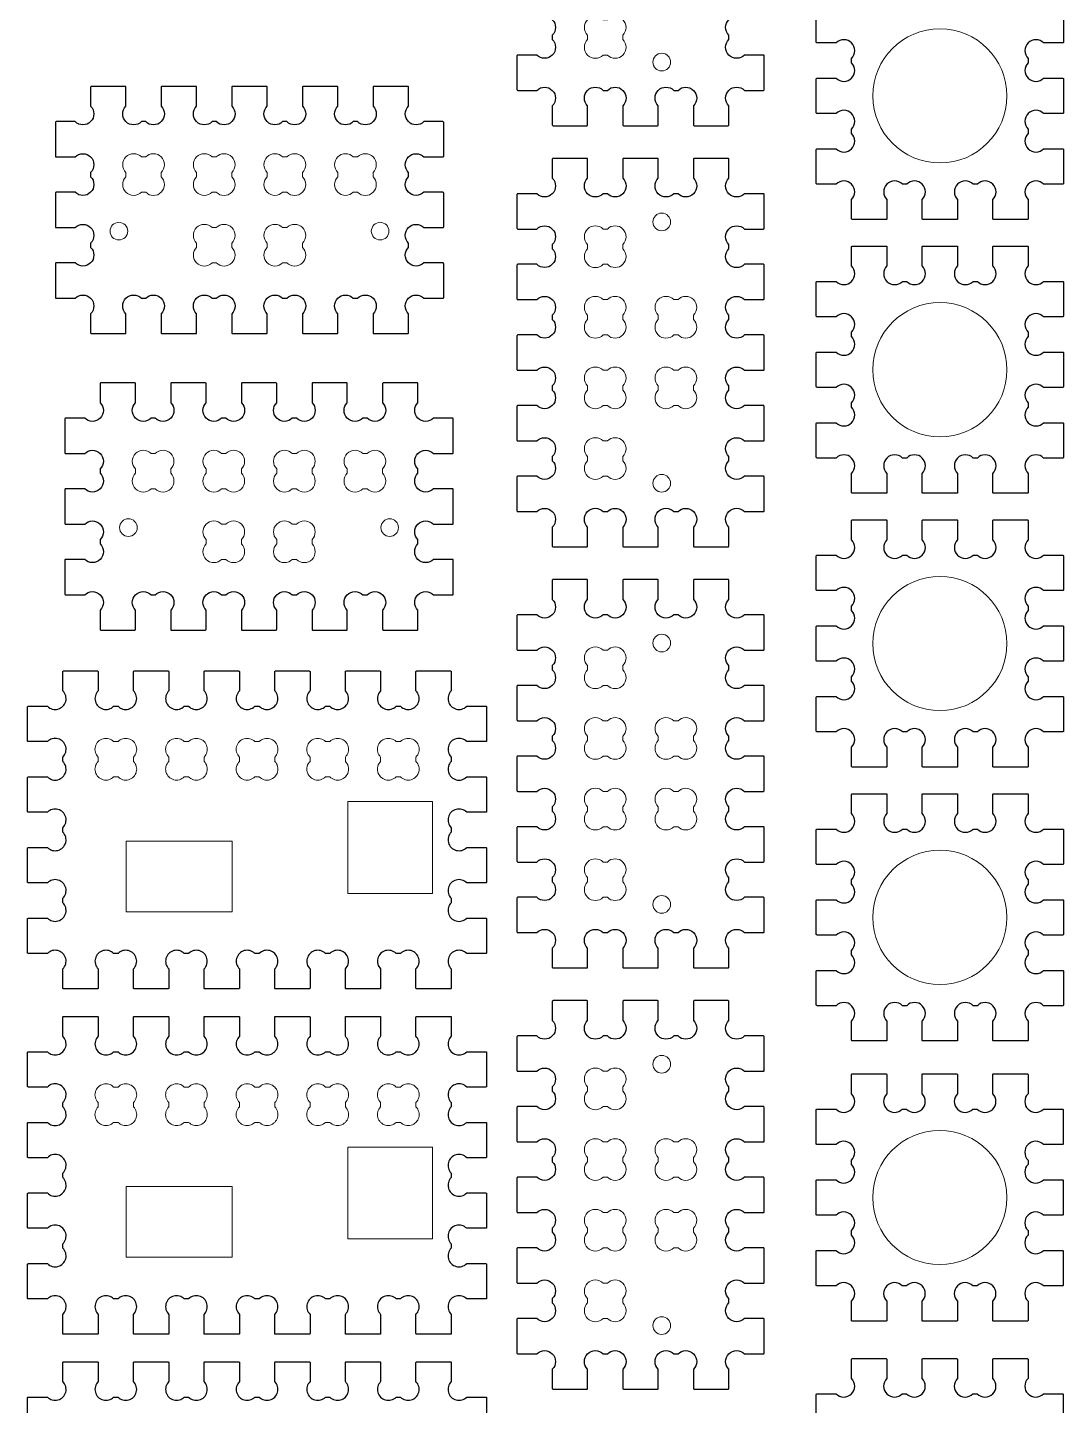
# Model space of a CAD drawing. Header units: millimetres. Extents: x -127 to 554, y -606 to 1045.
# Drawn here: x 404 to 550.7, y 726.5 to 921.5 of the extents above; entities that cross this region are included whole.
import ezdxf

# ---------------------------------------------------------------- set-up
doc = ezdxf.new("R2010")
doc.units = ezdxf.units.MM
doc.layers.get('0').update_dxf_attribs({"lineweight": 25})
doc.layers.add('holes', color=1, linetype='Continuous', lineweight=0)

# ---------------------------------------------------------------- blocks, each defined once
blk = doc.blocks.new('*U54')
blk.add_lwpolyline([(14.69, -2.5, 0.414214), (12.5, -2.5, 0.414214), (12.5, -4.69), (12.5, -5.31, 0.414214), (12.5, -7.5, 0.414214), (14.69, -7.5), (17.4, -7.5, -0.414214), (17.5, -7.6), (17.5, -12.4, -0.414214), (17.4, -12.5), (14.69, -12.5, 0.414214), (12.5, -12.5, 0.414214), (12.5, -14.69), (12.5, -17.4, -0.414214), (12.4, -17.5), (7.6, -17.5, -0.414214), (7.5, -17.4), (7.5, -14.69, 0.414214), (7.5, -12.5, 0.414214), (5.31, -12.5), (4.69, -12.5, 0.414214), (2.5, -12.5, 0.414214), (2.5, -14.69), (2.5, -17.4, -0.414214), (2.4, -17.5), (-2.4, -17.5, -0.414214), (-2.5, -17.4), (-2.5, -14.69, 0.414214), (-2.5, -12.5, 0.414214), (-4.69, -12.5), (-5.31, -12.5, 0.414214), (-7.5, -12.5, 0.414214), (-7.5, -14.69), (-7.5, -17.4, -0.414214), (-7.6, -17.5), (-12.4, -17.5, -0.414214), (-12.5, -17.4), (-12.5, -14.69, 0.414214), (-12.5, -12.5, 0.414214), (-14.69, -12.5), (-17.4, -12.5, -0.414214), (-17.5, -12.4), (-17.5, -7.6, -0.414214), (-17.4, -7.5), (-14.69, -7.5, 0.414214), (-12.5, -7.5, 0.414214), (-12.5, -5.31), (-12.5, -4.69, 0.414214), (-12.5, -2.5, 0.414214), (-14.69, -2.5), (-17.4, -2.5, -0.414214), (-17.5, -2.4), (-17.5, 2.4, -0.414214), (-17.4, 2.5), (-14.69, 2.5, 0.414214), (-12.5, 2.5, 0.414214), (-12.5, 4.69), (-12.5, 5.31, 0.414214), (-12.5, 7.5, 0.414214), (-14.69, 7.5), (-17.4, 7.5, -0.414214), (-17.5, 7.6), (-17.5, 12.4, -0.414214), (-17.4, 12.5), (-14.69, 12.5, 0.414214), (-12.5, 12.5, 0.414214), (-12.5, 14.69), (-12.5, 17.4, -0.414214), (-12.4, 17.5), (-7.6, 17.5, -0.414214), (-7.5, 17.4), (-7.5, 14.69, 0.414214), (-7.5, 12.5, 0.414214), (-5.31, 12.5), (-4.69, 12.5, 0.414214), (-2.5, 12.5, 0.414214), (-2.5, 14.69), (-2.5, 17.4, -0.414214), (-2.4, 17.5), (2.4, 17.5, -0.414214), (2.5, 17.4), (2.5, 14.69, 0.414214), (2.5, 12.5, 0.414214), (4.69, 12.5), (5.31, 12.5, 0.414214), (7.5, 12.5, 0.414214), (7.5, 14.69), (7.5, 17.4, -0.414214), (7.6, 17.5), (12.4, 17.5, -0.414214), (12.5, 17.4), (12.5, 14.69, 0.414214), (12.5, 12.5, 0.414214), (14.69, 12.5), (17.4, 12.5, -0.414214), (17.5, 12.4), (17.5, 7.6, -0.414214), (17.4, 7.5), (14.69, 7.5, 0.414214), (12.5, 7.5, 0.414214), (12.5, 5.31), (12.5, 4.69, 0.414214), (12.5, 2.5, 0.414214), (14.69, 2.5), (17.4, 2.5, -0.414214), (17.5, 2.4), (17.5, -2.4, -0.414214), (17.4, -2.5), (14.69, -2.5)], format="xyb", close=True)
at = {"layer": 'holes'}
blk.add_circle((0, 0), 9.5, dxfattribs=at)
blk = doc.blocks.new('*U55')
at = {"color": 0, "linetype": 'ByBlock', "lineweight": -2, "transparency": 16777216}
for p in [(0, 443.37), (0, 403.06)]:
    blk.add_blockref('*U54', p, dxfattribs=at)
blk = doc.blocks.new('*U59')
at = {"flags": 128}
blk.add_lwpolyline([(27.5, -19.69), (27.5, -22.4, -0.414214), (27.4, -22.5), (22.6, -22.5, -0.414214), (22.5, -22.4), (22.5, -19.69, 1), (20.31, -17.5), (19.69, -17.5, 1), (17.5, -19.69), (17.5, -22.4, -0.414214), (17.4, -22.5), (12.6, -22.5, -0.414214), (12.5, -22.4), (12.5, -19.69, 1), (10.31, -17.5), (9.69, -17.5, 1), (7.5, -19.69), (7.5, -22.4, -0.414214), (7.4, -22.5), (2.6, -22.5, -0.414214), (2.5, -22.4), (2.5, -19.69, 1), (0.31, -17.5), (-0.31, -17.5, 1), (-2.5, -19.69), (-2.5, -22.4, -0.414214), (-2.6, -22.5), (-7.4, -22.5, -0.414214), (-7.5, -22.4), (-7.5, -19.69, 1), (-9.69, -17.5), (-10.31, -17.5, 1), (-12.5, -19.69), (-12.5, -22.4, -0.414214), (-12.6, -22.5), (-17.4, -22.5, -0.414214), (-17.5, -22.4), (-17.5, -19.69, 1), (-19.69, -17.5), (-20.31, -17.5, 1), (-22.5, -19.69), (-22.5, -22.4, -0.414214), (-22.6, -22.5), (-27.4, -22.5, -0.414214), (-27.5, -22.4), (-27.5, -19.69, 1), (-29.69, -17.5), (-32.4, -17.5, -0.414214), (-32.5, -17.4), (-32.5, -12.6, -0.414214), (-32.4, -12.5), (-29.69, -12.5, 1), (-27.5, -10.31), (-27.5, -9.69, 1), (-29.69, -7.5), (-32.4, -7.5, -0.414214), (-32.5, -7.4), (-32.5, -2.6, -0.414214), (-32.4, -2.5), (-29.69, -2.5, 1), (-27.5, -0.31), (-27.5, 0.31, 1), (-29.69, 2.5), (-32.4, 2.5, -0.414214), (-32.5, 2.6), (-32.5, 7.4, -0.414214), (-32.4, 7.5), (-29.69, 7.5, 1), (-27.5, 9.69), (-27.5, 10.31, 1), (-29.69, 12.5), (-32.4, 12.5, -0.414214), (-32.5, 12.6), (-32.5, 17.4, -0.414214), (-32.4, 17.5), (-29.69, 17.5, 1), (-27.5, 19.69), (-27.5, 22.4, -0.414214), (-27.4, 22.5), (-22.6, 22.5, -0.414214), (-22.5, 22.4), (-22.5, 19.69, 1), (-20.31, 17.5), (-19.69, 17.5, 1), (-17.5, 19.69), (-17.5, 22.4, -0.414214), (-17.4, 22.5), (-12.6, 22.5, -0.414214), (-12.5, 22.4), (-12.5, 19.69, 1), (-10.31, 17.5), (-9.69, 17.5, 1), (-7.5, 19.69), (-7.5, 22.4, -0.414214), (-7.4, 22.5), (-2.6, 22.5, -0.414214), (-2.5, 22.4), (-2.5, 19.69, 1), (-0.31, 17.5), (0.31, 17.5, 1), (2.5, 19.69), (2.5, 22.4, -0.414214), (2.6, 22.5), (7.4, 22.5, -0.414214), (7.5, 22.4), (7.5, 19.69, 1), (9.69, 17.5), (10.31, 17.5, 1), (12.5, 19.69), (12.5, 22.4, -0.414214), (12.6, 22.5), (17.4, 22.5, -0.414214), (17.5, 22.4), (17.5, 19.69, 1), (19.69, 17.5), (20.31, 17.5, 1), (22.5, 19.69), (22.5, 22.4, -0.414214), (22.6, 22.5), (27.4, 22.5, -0.414214), (27.5, 22.4), (27.5, 19.69, 1), (29.69, 17.5), (32.4, 17.5, -0.414214), (32.5, 17.4), (32.5, 12.6, -0.414214), (32.4, 12.5), (29.69, 12.5, 1), (27.5, 10.31), (27.5, 9.69, 1), (29.69, 7.5), (32.4, 7.5, -0.414214), (32.5, 7.4), (32.5, 2.6, -0.414214), (32.4, 2.5), (29.69, 2.5, 1), (27.5, 0.31), (27.5, -0.31, 1), (29.69, -2.5), (32.4, -2.5, -0.414214), (32.5, -2.6), (32.5, -7.4, -0.414214), (32.4, -7.5), (29.69, -7.5, 1), (27.5, -9.69), (27.5, -10.31, 1), (29.69, -12.5), (32.4, -12.5, -0.414214), (32.5, -12.6), (32.5, -17.4, -0.414214), (32.4, -17.5), (29.69, -17.5, 1), (27.5, -19.69)], format="xyb", dxfattribs=at)
at = {"layer": 'holes'}
for p, q in [((24.86, 4), (12.86, 4)), ((12.86, 4), (12.86, -9)), ((24.86, -9), (24.86, 4)), ((12.86, -9), (24.86, -9))]:
    blk.add_line(p, q, dxfattribs=at)
at = {"layer": 'holes', "flags": 128}
for points in [[(-22.5, 9.69, 1), (-20.31, 7.5), (-19.69, 7.5, 1), (-17.5, 9.69), (-17.5, 10.31, 1), (-19.69, 12.5), (-20.31, 12.5, 1), (-22.5, 10.31), (-22.5, 9.69)], [(-12.5, 9.69, 1), (-10.31, 7.5), (-9.69, 7.5, 1), (-7.5, 9.69), (-7.5, 10.31, 1), (-9.69, 12.5), (-10.31, 12.5, 1), (-12.5, 10.31), (-12.5, 9.69)], [(-2.5, 9.69, 1), (-0.31, 7.5), (0.31, 7.5, 1), (2.5, 9.69), (2.5, 10.31, 1), (0.31, 12.5), (-0.31, 12.5, 1), (-2.5, 10.31), (-2.5, 9.69)], [(7.5, 9.69, 1), (9.69, 7.5), (10.31, 7.5, 1), (12.5, 9.69), (12.5, 10.31, 1), (10.31, 12.5), (9.69, 12.5, 1), (7.5, 10.31), (7.5, 9.69)], [(17.5, 9.69, 1), (19.69, 7.5), (20.31, 7.5, 1), (22.5, 9.69), (22.5, 10.31, 1), (20.31, 12.5), (19.69, 12.5, 1), (17.5, 10.31), (17.5, 9.69)]]:
    blk.add_lwpolyline(points, format="xyb", dxfattribs=at)
blk.add_lwpolyline([(-3.54, -1.6), (-18.54, -1.6), (-18.54, -11.6), (-3.54, -11.6), (-3.54, -1.6)], dxfattribs=at)
blk = doc.blocks.new('*U60')
at = {"color": 0, "linetype": 'ByBlock', "lineweight": -2, "transparency": 16777216}
for p in [(0, 97.81), (0, 48.9), (0, 0)]:
    blk.add_blockref('*U59', p, dxfattribs=at)

msp = doc.modelspace()

# ---------------------------------------------------------------- linework, layer by layer
for points in [[(550.74, 924.27), (550.74, 919.47, -0.414214), (550.64, 919.37), (547.93, 919.37, 0.414214), (545.74, 919.37, 0.414214), (545.74, 917.18), (545.74, 916.56, 0.414214), (545.74, 914.37, 0.414214), (547.93, 914.37), (550.64, 914.37, -0.414214), (550.74, 914.27), (550.74, 909.47, -0.414214), (550.64, 909.37), (547.93, 909.37), (547.93, 909.37, 0.414214), (545.74, 909.37, 0.414214), (545.74, 907.18), (545.74, 906.56, 0.414214), (545.74, 904.37, 0.414214), (547.93, 904.37), (550.64, 904.37, -0.414214), (550.74, 904.27), (550.74, 899.47, -0.414214), (550.64, 899.37), (547.93, 899.37, 0.414214), (545.74, 899.37, 0.414214), (545.74, 897.18), (545.74, 894.47, -0.414214), (545.64, 894.37), (540.84, 894.37, -0.414214), (540.74, 894.47), (540.74, 897.18, 0.414214), (540.74, 899.37, 0.414214), (538.55, 899.37), (537.93, 899.37, 0.414214), (535.74, 899.37, 0.414214), (535.74, 897.18), (535.74, 894.47, -0.414214), (535.64, 894.37), (530.84, 894.37, -0.414214), (530.74, 894.47), (530.74, 897.18, 0.414214), (530.74, 899.37, 0.414214), (528.55, 899.37), (527.93, 899.37, 0.414214), (525.74, 899.37, 0.414214), (525.74, 897.18), (525.74, 894.47, -0.414214), (525.64, 894.37), (520.84, 894.37, -0.414214), (520.74, 894.47), (520.74, 897.18, 0.414214), (520.74, 899.37, 0.414214), (518.55, 899.37), (515.84, 899.37, -0.414214), (515.74, 899.47), (515.74, 904.27, -0.414214), (515.84, 904.37), (518.55, 904.37, 0.414214), (520.74, 904.37, 0.414214), (520.74, 906.56), (520.74, 907.18, 0.414214), (520.74, 909.37, 0.414214), (518.55, 909.37), (515.84, 909.37, -0.414214), (515.74, 909.47), (515.74, 914.27, -0.414214), (515.84, 914.37), (518.55, 914.37, 0.414214), (520.74, 914.37, 0.414214), (520.74, 916.56), (520.74, 917.18, 0.414214), (520.74, 919.37, 0.414214), (518.55, 919.37), (515.84, 919.37, -0.414214), (515.74, 919.47), (515.74, 924.27, -0.414214)], [(478.35, 922.65, -0.414214), (478.35, 920.46), (478.35, 919.84, -0.414214), (478.35, 917.65, -0.414214), (476.16, 917.65), (473.45, 917.65, 0.414214), (473.35, 917.55), (473.35, 912.75, 0.414214), (473.45, 912.65), (476.16, 912.65, -0.414214), (478.35, 912.65, -0.414214), (478.35, 910.46), (478.35, 907.75, 0.414214), (478.45, 907.65), (483.25, 907.65, 0.414214), (483.35, 907.75), (483.35, 910.46, -0.414214), (483.35, 912.65, -0.414214), (485.55, 912.65), (486.16, 912.65, -0.414214), (488.35, 912.65, -0.414214), (488.35, 910.46), (488.35, 907.75, 0.414214), (488.45, 907.65), (493.25, 907.65, 0.414214), (493.35, 907.75), (493.35, 910.46, -0.414214), (493.35, 912.65, -0.414214), (495.55, 912.65), (496.16, 912.65, -0.414214), (498.35, 912.65, -0.414214), (498.35, 910.46), (498.35, 907.75, 0.414214), (498.45, 907.65), (503.25, 907.65, 0.414214), (503.35, 907.75), (503.35, 910.46, -0.414214), (503.35, 912.65, -0.414214), (505.55, 912.65), (508.25, 912.65, 0.414214), (508.35, 912.75), (508.35, 917.55, 0.414214), (508.25, 917.65), (505.55, 917.65, -0.414214), (503.35, 917.65, -0.414214), (503.35, 919.84), (503.35, 920.46, -0.414214), (503.35, 922.65, -0.414214)]]:
    msp.add_lwpolyline(points, format="xyb")
for points in [[(432.97, 910.42, -0.414214), (432.97, 908.22, -0.414214), (430.77, 908.22), (430.16, 908.22, -0.414214), (427.97, 908.22, -0.414214), (427.97, 910.42), (427.97, 913.12, 0.414214), (427.87, 913.22), (423.07, 913.22, 0.414214), (422.97, 913.12), (422.97, 910.42, -0.414214), (422.97, 908.22, -0.414214), (420.77, 908.22), (420.16, 908.22, -0.414214), (417.97, 908.22, -0.414214), (417.97, 910.42), (417.97, 913.12, 0.414214), (417.87, 913.22), (413.07, 913.22, 0.414214), (412.97, 913.12), (412.97, 910.42, -0.414214), (412.97, 908.22, -0.414214), (410.77, 908.22), (408.07, 908.22, 0.414214), (407.97, 908.12), (407.97, 903.32, 0.414214), (408.07, 903.22), (410.77, 903.22, -0.414214), (412.97, 903.22, -0.414214), (412.97, 901.03), (412.97, 900.42, -0.414214), (412.97, 898.22, -0.414214), (410.77, 898.22), (408.07, 898.22, 0.414214), (407.97, 898.12), (407.97, 893.32, 0.414214), (408.07, 893.22), (410.77, 893.22, -0.414214), (412.97, 893.22, -0.414214), (412.97, 891.03), (412.97, 890.42, -0.414214), (412.97, 888.22, -0.414214), (410.77, 888.22), (408.07, 888.22, 0.414214), (407.97, 888.12), (407.97, 883.32, 0.414214), (408.07, 883.22), (410.77, 883.22, -0.414214), (412.97, 883.22, -0.414214), (412.97, 881.03), (412.97, 878.32, 0.414214), (413.07, 878.22), (417.87, 878.22, 0.414214), (417.97, 878.32), (417.97, 881.03, -0.414214), (417.97, 883.22, -0.414214), (420.16, 883.22), (420.77, 883.22, -0.414214), (422.97, 883.22, -0.414214), (422.97, 881.03), (422.97, 878.32, 0.414214), (423.07, 878.22), (427.87, 878.22, 0.414214), (427.97, 878.32), (427.97, 881.03, -0.414214), (427.97, 883.22, -0.414214), (430.16, 883.22), (430.77, 883.22, -0.414214), (432.97, 883.22, -0.414214), (432.97, 881.03), (432.97, 878.32, 0.414214), (433.07, 878.22), (437.87, 878.22, 0.414214), (437.97, 878.32), (437.97, 881.03, -0.414214), (437.97, 883.22, -0.414214), (440.16, 883.22), (440.77, 883.22, -0.414214), (442.97, 883.22, -0.414214), (442.97, 881.03), (442.97, 878.32, 0.414214), (443.07, 878.22), (447.87, 878.22, 0.414214), (447.97, 878.32), (447.97, 881.03, -0.414214), (447.97, 883.22, -0.414214), (450.16, 883.22), (450.77, 883.22, -0.414214), (452.97, 883.22, -0.414214), (452.97, 881.03), (452.97, 878.32, 0.414214), (453.07, 878.22), (457.87, 878.22, 0.414214), (457.97, 878.32), (457.97, 881.03, -0.414214), (457.97, 883.22, -0.414214), (460.16, 883.22), (462.87, 883.22, 0.414214), (462.97, 883.32), (462.97, 888.12, 0.414214), (462.87, 888.22), (460.16, 888.22, -0.414214), (457.97, 888.22, -0.414214), (457.97, 890.42), (457.97, 891.03, -0.414214), (457.97, 893.22, -0.414214), (460.16, 893.22), (462.87, 893.22, 0.414214), (462.97, 893.32), (462.97, 898.12, 0.414214), (462.87, 898.22), (460.16, 898.22, -0.414214), (457.97, 898.22, -0.414214), (457.97, 900.42), (457.97, 901.03, -0.414214), (457.97, 903.22, -0.414214), (460.16, 903.22), (462.87, 903.22, 0.414214), (462.97, 903.32), (462.97, 908.12, 0.414214), (462.87, 908.22), (460.16, 908.22, -0.414214), (457.97, 908.22, -0.414214), (457.97, 910.42), (457.97, 913.12, 0.414214), (457.87, 913.22), (453.07, 913.22, 0.414214), (452.97, 913.12), (452.97, 910.42, -0.414214), (452.97, 908.22, -0.414214), (450.77, 908.22), (450.16, 908.22, -0.414214), (447.97, 908.22, -0.414214), (447.97, 910.42), (447.97, 913.12, 0.414214), (447.87, 913.22), (443.07, 913.22, 0.414214), (442.97, 913.12), (442.97, 910.42, -0.414214), (442.97, 908.22, -0.414214), (440.77, 908.22), (440.16, 908.22, -0.414214), (437.97, 908.22, -0.414214), (437.97, 910.42), (437.97, 913.12, 0.414214), (437.87, 913.22), (433.07, 913.22, 0.414214), (432.97, 913.12), (432.97, 910.42)], [(476.16, 873.02, -0.414214), (478.35, 873.02, -0.414214), (478.35, 870.83), (478.35, 870.22, -0.414214), (478.35, 868.02, -0.414214), (476.16, 868.02), (473.45, 868.02, 0.414214), (473.35, 867.92), (473.35, 863.12, 0.414214), (473.45, 863.02), (476.16, 863.02, -0.414214), (478.35, 863.02, -0.414214), (478.35, 860.83), (478.35, 860.22, -0.414214), (478.35, 858.02, -0.414214), (476.16, 858.02), (473.45, 858.02, 0.414214), (473.35, 857.92), (473.35, 853.12, 0.414214), (473.45, 853.02), (476.16, 853.02, -0.414214), (478.35, 853.02, -0.414214), (478.35, 850.83), (478.35, 848.12, 0.414214), (478.45, 848.02), (483.25, 848.02, 0.414214), (483.35, 848.12), (483.35, 850.83, -0.414214), (483.35, 853.02, -0.414214), (485.55, 853.02), (486.16, 853.02, -0.414214), (488.35, 853.02, -0.414214), (488.35, 850.83), (488.35, 848.12, 0.414214), (488.45, 848.02), (493.25, 848.02, 0.414214), (493.35, 848.12), (493.35, 850.83, -0.414214), (493.35, 853.02, -0.414214), (495.55, 853.02), (496.16, 853.02, -0.414214), (498.35, 853.02, -0.414214), (498.35, 850.83), (498.35, 848.12, 0.414214), (498.45, 848.02), (503.25, 848.02, 0.414214), (503.35, 848.12), (503.35, 850.83, -0.414214), (503.35, 853.02, -0.414214), (505.55, 853.02), (508.25, 853.02, 0.414214), (508.35, 853.12), (508.35, 857.92, 0.414214), (508.25, 858.02), (505.55, 858.02, -0.414214), (503.35, 858.02, -0.414214), (503.35, 860.22), (503.35, 860.83, -0.414214), (503.35, 863.02, -0.414214), (505.55, 863.02), (508.25, 863.02, 0.414214), (508.35, 863.12), (508.35, 867.92, 0.414214), (508.25, 868.02), (505.55, 868.02, -0.414214), (503.35, 868.02, -0.414214), (503.35, 870.22), (503.35, 870.83, -0.414214), (503.35, 873.02, -0.414214), (505.55, 873.02), (508.25, 873.02, 0.414214), (508.35, 873.12), (508.35, 877.92, 0.414214), (508.25, 878.02), (505.55, 878.02, -0.414214), (503.35, 878.02, -0.414214), (503.35, 880.22), (503.35, 880.83, -0.414214), (503.35, 883.02, -0.414214), (505.55, 883.02), (508.25, 883.02, 0.414214), (508.35, 883.12), (508.35, 887.92, 0.414214), (508.25, 888.02), (505.55, 888.02, -0.414214), (503.35, 888.02, -0.414214), (503.35, 890.22), (503.35, 890.83, -0.414214), (503.35, 893.02, -0.414214), (505.55, 893.02), (508.25, 893.02, 0.414214), (508.35, 893.12), (508.35, 897.92, 0.414214), (508.25, 898.02), (505.55, 898.02, -0.414214), (503.35, 898.02, -0.414214), (503.35, 900.22), (503.35, 902.92, 0.414214), (503.25, 903.02), (498.45, 903.02, 0.414214), (498.35, 902.92), (498.35, 900.22, -0.414214), (498.35, 898.02, -0.414214), (496.16, 898.02), (495.55, 898.02, -0.414214), (493.35, 898.02, -0.414214), (493.35, 900.22), (493.35, 902.92, 0.414214), (493.25, 903.02), (488.45, 903.02, 0.414214), (488.35, 902.92), (488.35, 900.22, -0.414214), (488.35, 898.02, -0.414214), (486.16, 898.02), (485.55, 898.02, -0.414214), (483.35, 898.02, -0.414214), (483.35, 900.22), (483.35, 902.92, 0.414214), (483.25, 903.02), (478.45, 903.02, 0.414214), (478.35, 902.92), (478.35, 900.22, -0.414214), (478.35, 898.02, -0.414214), (476.16, 898.02), (473.45, 898.02, 0.414214), (473.35, 897.92), (473.35, 893.12, 0.414214), (473.45, 893.02), (476.16, 893.02, -0.414214), (478.35, 893.02, -0.414214), (478.35, 890.83), (478.35, 890.22, -0.414214), (478.35, 888.02, -0.414214), (476.16, 888.02), (473.45, 888.02, 0.414214), (473.35, 887.92), (473.35, 883.12, 0.414214), (473.45, 883.02), (476.16, 883.02, -0.414214), (478.35, 883.02, -0.414214), (478.35, 880.83), (478.35, 880.22, -0.414214), (478.35, 878.02, -0.414214), (476.16, 878.02), (473.45, 878.02, 0.414214), (473.35, 877.92), (473.35, 873.12, 0.414214), (473.45, 873.02), (476.16, 873.02)], [(547.93, 870.6, 0.414214), (545.74, 870.6, 0.414214), (545.74, 868.41), (545.74, 867.79, 0.414214), (545.74, 865.6, 0.414214), (547.93, 865.6), (550.64, 865.6, -0.414214), (550.74, 865.5), (550.74, 860.7, -0.414214), (550.64, 860.6), (547.93, 860.6, 0.414214), (545.74, 860.6, 0.414214), (545.74, 858.41), (545.74, 855.7, -0.414214), (545.64, 855.6), (540.84, 855.6, -0.414214), (540.74, 855.7), (540.74, 858.41, 0.414214), (540.74, 860.6, 0.414214), (538.55, 860.6), (537.93, 860.6, 0.414214), (535.74, 860.6, 0.414214), (535.74, 858.41), (535.74, 855.7, -0.414214), (535.64, 855.6), (530.84, 855.6, -0.414214), (530.74, 855.7), (530.74, 858.41, 0.414214), (530.74, 860.6, 0.414214), (528.55, 860.6), (527.93, 860.6, 0.414214), (525.74, 860.6, 0.414214), (525.74, 858.41), (525.74, 855.7, -0.414214), (525.64, 855.6), (520.84, 855.6, -0.414214), (520.74, 855.7), (520.74, 858.41, 0.414214), (520.74, 860.6, 0.414214), (518.55, 860.6), (515.84, 860.6, -0.414214), (515.74, 860.7), (515.74, 865.5, -0.414214), (515.84, 865.6), (518.55, 865.6, 0.414214), (520.74, 865.6, 0.414214), (520.74, 867.79), (520.74, 868.41, 0.414214), (520.74, 870.6, 0.414214), (518.55, 870.6), (515.84, 870.6, -0.414214), (515.74, 870.7), (515.74, 875.5, -0.414214), (515.84, 875.6), (518.55, 875.6, 0.414214), (520.74, 875.6, 0.414214), (520.74, 877.79), (520.74, 878.41, 0.414214), (520.74, 880.6, 0.414214), (518.55, 880.6), (515.84, 880.6, -0.414214), (515.74, 880.7), (515.74, 885.5, -0.414214), (515.84, 885.6), (518.55, 885.6, 0.414214), (520.74, 885.6, 0.414214), (520.74, 887.79), (520.74, 890.5, -0.414214), (520.84, 890.6), (525.64, 890.6, -0.414214), (525.74, 890.5), (525.74, 887.79, 0.414214), (525.74, 885.6, 0.414214), (527.93, 885.6), (528.55, 885.6, 0.414214), (530.74, 885.6, 0.414214), (530.74, 887.79), (530.74, 890.5, -0.414214), (530.84, 890.6), (535.64, 890.6, -0.414214), (535.74, 890.5), (535.74, 887.79, 0.414214), (535.74, 885.6, 0.414214), (537.93, 885.6), (538.55, 885.6, 0.414214), (540.74, 885.6, 0.414214), (540.74, 887.79), (540.74, 890.5, -0.414214), (540.84, 890.6), (545.64, 890.6, -0.414214), (545.74, 890.5), (545.74, 887.79, 0.414214), (545.74, 885.6, 0.414214), (547.93, 885.6), (550.64, 885.6, -0.414214), (550.74, 885.5), (550.74, 880.7, -0.414214), (550.64, 880.6), (547.93, 880.6, 0.414214), (545.74, 880.6, 0.414214), (545.74, 878.41), (545.74, 877.79, 0.414214), (545.74, 875.6, 0.414214), (547.93, 875.6), (550.64, 875.6, -0.414214), (550.74, 875.5), (550.74, 870.7, -0.414214), (550.64, 870.6), (547.93, 870.6)], [(434.32, 868.43, -0.414214), (434.32, 866.24, -0.414214), (432.13, 866.24), (431.52, 866.24, -0.414214), (429.32, 866.24, -0.414214), (429.32, 868.43), (429.32, 871.14, 0.414214), (429.22, 871.24), (424.42, 871.24, 0.414214), (424.32, 871.14), (424.32, 868.43, -0.414214), (424.32, 866.24, -0.414214), (422.13, 866.24), (421.52, 866.24, -0.414214), (419.32, 866.24, -0.414214), (419.32, 868.43), (419.32, 871.14, 0.414214), (419.22, 871.24), (414.42, 871.24, 0.414214), (414.32, 871.14), (414.32, 868.43, -0.414214), (414.32, 866.24, -0.414214), (412.13, 866.24), (409.42, 866.24, 0.414214), (409.32, 866.14), (409.32, 861.34, 0.414214), (409.42, 861.24), (412.13, 861.24, -0.414214), (414.32, 861.24, -0.414214), (414.32, 859.05), (414.32, 858.43, -0.414214), (414.32, 856.24, -0.414214), (412.13, 856.24), (409.42, 856.24, 0.414214), (409.32, 856.14), (409.32, 851.34, 0.414214), (409.42, 851.24), (412.13, 851.24, -0.414214), (414.32, 851.24, -0.414214), (414.32, 849.05), (414.32, 848.43, -0.414214), (414.32, 846.24, -0.414214), (412.13, 846.24), (409.42, 846.24, 0.414214), (409.32, 846.14), (409.32, 841.34, 0.414214), (409.42, 841.24), (412.13, 841.24, -0.414214), (414.32, 841.24, -0.414214), (414.32, 839.05), (414.32, 836.34, 0.414214), (414.42, 836.24), (419.22, 836.24, 0.414214), (419.32, 836.34), (419.32, 839.05, -0.414214), (419.32, 841.24, -0.414214), (421.52, 841.24), (422.13, 841.24, -0.414214), (424.32, 841.24, -0.414214), (424.32, 839.05), (424.32, 836.34, 0.414214), (424.42, 836.24), (429.22, 836.24, 0.414214), (429.32, 836.34), (429.32, 839.05, -0.414214), (429.32, 841.24, -0.414214), (431.52, 841.24), (432.13, 841.24, -0.414214), (434.32, 841.24, -0.414214), (434.32, 839.05), (434.32, 836.34, 0.414214), (434.42, 836.24), (439.22, 836.24, 0.414214), (439.32, 836.34), (439.32, 839.05, -0.414214), (439.32, 841.24, -0.414214), (441.52, 841.24), (442.13, 841.24, -0.414214), (444.32, 841.24, -0.414214), (444.32, 839.05), (444.32, 836.34, 0.414214), (444.42, 836.24), (449.22, 836.24, 0.414214), (449.32, 836.34), (449.32, 839.05, -0.414214), (449.32, 841.24, -0.414214), (451.52, 841.24), (452.13, 841.24, -0.414214), (454.32, 841.24, -0.414214), (454.32, 839.05), (454.32, 836.34, 0.414214), (454.42, 836.24), (459.22, 836.24, 0.414214), (459.32, 836.34), (459.32, 839.05, -0.414214), (459.32, 841.24, -0.414214), (461.52, 841.24), (464.22, 841.24, 0.414214), (464.32, 841.34), (464.32, 846.14, 0.414214), (464.22, 846.24), (461.52, 846.24, -0.414214), (459.32, 846.24, -0.414214), (459.32, 848.43), (459.32, 849.05, -0.414214), (459.32, 851.24, -0.414214), (461.52, 851.24), (464.22, 851.24, 0.414214), (464.32, 851.34), (464.32, 856.14, 0.414214), (464.22, 856.24), (461.52, 856.24, -0.414214), (459.32, 856.24, -0.414214), (459.32, 858.43), (459.32, 859.05, -0.414214), (459.32, 861.24, -0.414214), (461.52, 861.24), (464.22, 861.24, 0.414214), (464.32, 861.34), (464.32, 866.14, 0.414214), (464.22, 866.24), (461.52, 866.24, -0.414214), (459.32, 866.24, -0.414214), (459.32, 868.43), (459.32, 871.14, 0.414214), (459.22, 871.24), (454.42, 871.24, 0.414214), (454.32, 871.14), (454.32, 868.43, -0.414214), (454.32, 866.24, -0.414214), (452.13, 866.24), (451.52, 866.24, -0.414214), (449.32, 866.24, -0.414214), (449.32, 868.43), (449.32, 871.14, 0.414214), (449.22, 871.24), (444.42, 871.24, 0.414214), (444.32, 871.14), (444.32, 868.43, -0.414214), (444.32, 866.24, -0.414214), (442.13, 866.24), (441.52, 866.24, -0.414214), (439.32, 866.24, -0.414214), (439.32, 868.43), (439.32, 871.14, 0.414214), (439.22, 871.24), (434.42, 871.24, 0.414214), (434.32, 871.14), (434.32, 868.43)], [(547.93, 831.83, 0.414214), (545.74, 831.83, 0.414214), (545.74, 829.64), (545.74, 829.02, 0.414214), (545.74, 826.83, 0.414214), (547.93, 826.83), (550.64, 826.83, -0.414214), (550.74, 826.73), (550.74, 821.93, -0.414214), (550.64, 821.83), (547.93, 821.83, 0.414214), (545.74, 821.83, 0.414214), (545.74, 819.64), (545.74, 816.93, -0.414214), (545.64, 816.83), (540.84, 816.83, -0.414214), (540.74, 816.93), (540.74, 819.64, 0.414214), (540.74, 821.83, 0.414214), (538.55, 821.83), (537.93, 821.83, 0.414214), (535.74, 821.83, 0.414214), (535.74, 819.64), (535.74, 816.93, -0.414214), (535.64, 816.83), (530.84, 816.83, -0.414214), (530.74, 816.93), (530.74, 819.64, 0.414214), (530.74, 821.83, 0.414214), (528.55, 821.83), (527.93, 821.83, 0.414214), (525.74, 821.83, 0.414214), (525.74, 819.64), (525.74, 816.93, -0.414214), (525.64, 816.83), (520.84, 816.83, -0.414214), (520.74, 816.93), (520.74, 819.64, 0.414214), (520.74, 821.83, 0.414214), (518.55, 821.83), (515.84, 821.83, -0.414214), (515.74, 821.93), (515.74, 826.73, -0.414214), (515.84, 826.83), (518.55, 826.83, 0.414214), (520.74, 826.83, 0.414214), (520.74, 829.02), (520.74, 829.64, 0.414214), (520.74, 831.83, 0.414214), (518.55, 831.83), (515.84, 831.83, -0.414214), (515.74, 831.93), (515.74, 836.73, -0.414214), (515.84, 836.83), (518.55, 836.83, 0.414214), (520.74, 836.83, 0.414214), (520.74, 839.02), (520.74, 839.64, 0.414214), (520.74, 841.83, 0.414214), (518.55, 841.83), (515.84, 841.83, -0.414214), (515.74, 841.93), (515.74, 846.73, -0.414214), (515.84, 846.83), (518.55, 846.83, 0.414214), (520.74, 846.83, 0.414214), (520.74, 849.02), (520.74, 851.73, -0.414214), (520.84, 851.83), (525.64, 851.83, -0.414214), (525.74, 851.73), (525.74, 849.02, 0.414214), (525.74, 846.83, 0.414214), (527.93, 846.83), (528.55, 846.83, 0.414214), (530.74, 846.83, 0.414214), (530.74, 849.02), (530.74, 851.73, -0.414214), (530.84, 851.83), (535.64, 851.83, -0.414214), (535.74, 851.73), (535.74, 849.02, 0.414214), (535.74, 846.83, 0.414214), (537.93, 846.83), (538.55, 846.83, 0.414214), (540.74, 846.83, 0.414214), (540.74, 849.02), (540.74, 851.73, -0.414214), (540.84, 851.83), (545.64, 851.83, -0.414214), (545.74, 851.73), (545.74, 849.02, 0.414214), (545.74, 846.83, 0.414214), (547.93, 846.83), (550.64, 846.83, -0.414214), (550.74, 846.73), (550.74, 841.93, -0.414214), (550.64, 841.83), (547.93, 841.83, 0.414214), (545.74, 841.83, 0.414214), (545.74, 839.64), (545.74, 839.02, 0.414214), (545.74, 836.83, 0.414214), (547.93, 836.83), (550.64, 836.83, -0.414214), (550.74, 836.73), (550.74, 831.93, -0.414214), (550.64, 831.83), (547.93, 831.83)], [(476.16, 813.4, -0.414214), (478.35, 813.4, -0.414214), (478.35, 811.21), (478.35, 810.59, -0.414214), (478.35, 808.4, -0.414214), (476.16, 808.4), (473.45, 808.4, 0.414214), (473.35, 808.3), (473.35, 803.5, 0.414214), (473.45, 803.4), (476.16, 803.4, -0.414214), (478.35, 803.4, -0.414214), (478.35, 801.21), (478.35, 800.59, -0.414214), (478.35, 798.4, -0.414214), (476.16, 798.4), (473.45, 798.4, 0.414214), (473.35, 798.3), (473.35, 793.5, 0.414214), (473.45, 793.4), (476.16, 793.4, -0.414214), (478.35, 793.4, -0.414214), (478.35, 791.21), (478.35, 788.5, 0.414214), (478.45, 788.4), (483.25, 788.4, 0.414214), (483.35, 788.5), (483.35, 791.21, -0.414214), (483.35, 793.4, -0.414214), (485.55, 793.4), (486.16, 793.4, -0.414214), (488.35, 793.4, -0.414214), (488.35, 791.21), (488.35, 788.5, 0.414214), (488.45, 788.4), (493.25, 788.4, 0.414214), (493.35, 788.5), (493.35, 791.21, -0.414214), (493.35, 793.4, -0.414214), (495.55, 793.4), (496.16, 793.4, -0.414214), (498.35, 793.4, -0.414214), (498.35, 791.21), (498.35, 788.5, 0.414214), (498.45, 788.4), (503.25, 788.4, 0.414214), (503.35, 788.5), (503.35, 791.21, -0.414214), (503.35, 793.4, -0.414214), (505.55, 793.4), (508.25, 793.4, 0.414214), (508.35, 793.5), (508.35, 798.3, 0.414214), (508.25, 798.4), (505.55, 798.4, -0.414214), (503.35, 798.4, -0.414214), (503.35, 800.59), (503.35, 801.21, -0.414214), (503.35, 803.4, -0.414214), (505.55, 803.4), (508.25, 803.4, 0.414214), (508.35, 803.5), (508.35, 808.3, 0.414214), (508.25, 808.4), (505.55, 808.4, -0.414214), (503.35, 808.4, -0.414214), (503.35, 810.59), (503.35, 811.21, -0.414214), (503.35, 813.4, -0.414214), (505.55, 813.4), (508.25, 813.4, 0.414214), (508.35, 813.5), (508.35, 818.3, 0.414214), (508.25, 818.4), (505.55, 818.4, -0.414214), (503.35, 818.4, -0.414214), (503.35, 820.59), (503.35, 821.21, -0.414214), (503.35, 823.4, -0.414214), (505.55, 823.4), (508.25, 823.4, 0.414214), (508.35, 823.5), (508.35, 828.3, 0.414214), (508.25, 828.4), (505.55, 828.4, -0.414214), (503.35, 828.4, -0.414214), (503.35, 830.59), (503.35, 831.21, -0.414214), (503.35, 833.4, -0.414214), (505.55, 833.4), (508.25, 833.4, 0.414214), (508.35, 833.5), (508.35, 838.3, 0.414214), (508.25, 838.4), (505.55, 838.4, -0.414214), (503.35, 838.4, -0.414214), (503.35, 840.59), (503.35, 843.3, 0.414214), (503.25, 843.4), (498.45, 843.4, 0.414214), (498.35, 843.3), (498.35, 840.59, -0.414214), (498.35, 838.4, -0.414214), (496.16, 838.4), (495.55, 838.4, -0.414214), (493.35, 838.4, -0.414214), (493.35, 840.59), (493.35, 843.3, 0.414214), (493.25, 843.4), (488.45, 843.4, 0.414214), (488.35, 843.3), (488.35, 840.59, -0.414214), (488.35, 838.4, -0.414214), (486.16, 838.4), (485.55, 838.4, -0.414214), (483.35, 838.4, -0.414214), (483.35, 840.59), (483.35, 843.3, 0.414214), (483.25, 843.4), (478.45, 843.4, 0.414214), (478.35, 843.3), (478.35, 840.59, -0.414214), (478.35, 838.4, -0.414214), (476.16, 838.4), (473.45, 838.4, 0.414214), (473.35, 838.3), (473.35, 833.5, 0.414214), (473.45, 833.4), (476.16, 833.4, -0.414214), (478.35, 833.4, -0.414214), (478.35, 831.21), (478.35, 830.59, -0.414214), (478.35, 828.4, -0.414214), (476.16, 828.4), (473.45, 828.4, 0.414214), (473.35, 828.3), (473.35, 823.5, 0.414214), (473.45, 823.4), (476.16, 823.4, -0.414214), (478.35, 823.4, -0.414214), (478.35, 821.21), (478.35, 820.59, -0.414214), (478.35, 818.4, -0.414214), (476.16, 818.4), (473.45, 818.4, 0.414214), (473.35, 818.3), (473.35, 813.5, 0.414214), (473.45, 813.4), (476.16, 813.4)], [(547.93, 793.06, 0.414214), (545.74, 793.06, 0.414214), (545.74, 790.87), (545.74, 790.25, 0.414214), (545.74, 788.06, 0.414214), (547.93, 788.06), (550.64, 788.06, -0.414214), (550.74, 787.96), (550.74, 783.16, -0.414214), (550.64, 783.06), (547.93, 783.06, 0.414214), (545.74, 783.06, 0.414214), (545.74, 780.87), (545.74, 778.16, -0.414214), (545.64, 778.06), (540.84, 778.06, -0.414214), (540.74, 778.16), (540.74, 780.87, 0.414214), (540.74, 783.06, 0.414214), (538.55, 783.06), (537.93, 783.06, 0.414214), (535.74, 783.06, 0.414214), (535.74, 780.87), (535.74, 778.16, -0.414214), (535.64, 778.06), (530.84, 778.06, -0.414214), (530.74, 778.16), (530.74, 780.87, 0.414214), (530.74, 783.06, 0.414214), (528.55, 783.06), (527.93, 783.06, 0.414214), (525.74, 783.06, 0.414214), (525.74, 780.87), (525.74, 778.16, -0.414214), (525.64, 778.06), (520.84, 778.06, -0.414214), (520.74, 778.16), (520.74, 780.87, 0.414214), (520.74, 783.06, 0.414214), (518.55, 783.06), (515.84, 783.06, -0.414214), (515.74, 783.16), (515.74, 787.96, -0.414214), (515.84, 788.06), (518.55, 788.06, 0.414214), (520.74, 788.06, 0.414214), (520.74, 790.25), (520.74, 790.87, 0.414214), (520.74, 793.06, 0.414214), (518.55, 793.06), (515.84, 793.06, -0.414214), (515.74, 793.16), (515.74, 797.96, -0.414214), (515.84, 798.06), (518.55, 798.06, 0.414214), (520.74, 798.06, 0.414214), (520.74, 800.25), (520.74, 800.87, 0.414214), (520.74, 803.06, 0.414214), (518.55, 803.06), (515.84, 803.06, -0.414214), (515.74, 803.16), (515.74, 807.96, -0.414214), (515.84, 808.06), (518.55, 808.06, 0.414214), (520.74, 808.06, 0.414214), (520.74, 810.25), (520.74, 812.96, -0.414214), (520.84, 813.06), (525.64, 813.06, -0.414214), (525.74, 812.96), (525.74, 810.25, 0.414214), (525.74, 808.06, 0.414214), (527.93, 808.06), (528.55, 808.06, 0.414214), (530.74, 808.06, 0.414214), (530.74, 810.25), (530.74, 812.96, -0.414214), (530.84, 813.06), (535.64, 813.06, -0.414214), (535.74, 812.96), (535.74, 810.25, 0.414214), (535.74, 808.06, 0.414214), (537.93, 808.06), (538.55, 808.06, 0.414214), (540.74, 808.06, 0.414214), (540.74, 810.25), (540.74, 812.96, -0.414214), (540.84, 813.06), (545.64, 813.06, -0.414214), (545.74, 812.96), (545.74, 810.25, 0.414214), (545.74, 808.06, 0.414214), (547.93, 808.06), (550.64, 808.06, -0.414214), (550.74, 807.96), (550.74, 803.16, -0.414214), (550.64, 803.06), (547.93, 803.06, 0.414214), (545.74, 803.06, 0.414214), (545.74, 800.87), (545.74, 800.25, 0.414214), (545.74, 798.06, 0.414214), (547.93, 798.06), (550.64, 798.06, -0.414214), (550.74, 797.96), (550.74, 793.16, -0.414214), (550.64, 793.06), (547.93, 793.06)], [(476.16, 753.77, -0.414214), (478.35, 753.77, -0.414214), (478.35, 751.58), (478.35, 750.97, -0.414214), (478.35, 748.77, -0.414214), (476.16, 748.77), (473.45, 748.77, 0.414214), (473.35, 748.67), (473.35, 743.87, 0.414214), (473.45, 743.77), (476.16, 743.77, -0.414214), (478.35, 743.77, -0.414214), (478.35, 741.58), (478.35, 740.97, -0.414214), (478.35, 738.77, -0.414214), (476.16, 738.77), (473.45, 738.77, 0.414214), (473.35, 738.67), (473.35, 733.87, 0.414214), (473.45, 733.77), (476.16, 733.77, -0.414214), (478.35, 733.77, -0.414214), (478.35, 731.58), (478.35, 728.87, 0.414214), (478.45, 728.77), (483.25, 728.77, 0.414214), (483.35, 728.87), (483.35, 731.58, -0.414214), (483.35, 733.77, -0.414214), (485.55, 733.77), (486.16, 733.77, -0.414214), (488.35, 733.77, -0.414214), (488.35, 731.58), (488.35, 728.87, 0.414214), (488.45, 728.77), (493.25, 728.77, 0.414214), (493.35, 728.87), (493.35, 731.58, -0.414214), (493.35, 733.77, -0.414214), (495.55, 733.77), (496.16, 733.77, -0.414214), (498.35, 733.77, -0.414214), (498.35, 731.58), (498.35, 728.87, 0.414214), (498.45, 728.77), (503.25, 728.77, 0.414214), (503.35, 728.87), (503.35, 731.58, -0.414214), (503.35, 733.77, -0.414214), (505.55, 733.77), (508.25, 733.77, 0.414214), (508.35, 733.87), (508.35, 738.67, 0.414214), (508.25, 738.77), (505.55, 738.77, -0.414214), (503.35, 738.77, -0.414214), (503.35, 740.97), (503.35, 741.58, -0.414214), (503.35, 743.77, -0.414214), (505.55, 743.77), (508.25, 743.77, 0.414214), (508.35, 743.87), (508.35, 748.67, 0.414214), (508.25, 748.77), (505.55, 748.77, -0.414214), (503.35, 748.77, -0.414214), (503.35, 750.97), (503.35, 751.58, -0.414214), (503.35, 753.77, -0.414214), (505.55, 753.77), (508.25, 753.77, 0.414214), (508.35, 753.87), (508.35, 758.67, 0.414214), (508.25, 758.77), (505.55, 758.77, -0.414214), (503.35, 758.77, -0.414214), (503.35, 760.97), (503.35, 761.58, -0.414214), (503.35, 763.77, -0.414214), (505.55, 763.77), (508.25, 763.77, 0.414214), (508.35, 763.87), (508.35, 768.67, 0.414214), (508.25, 768.77), (505.55, 768.77, -0.414214), (503.35, 768.77, -0.414214), (503.35, 770.97), (503.35, 771.58, -0.414214), (503.35, 773.77, -0.414214), (505.55, 773.77), (508.25, 773.77, 0.414214), (508.35, 773.87), (508.35, 778.67, 0.414214), (508.25, 778.77), (505.55, 778.77, -0.414214), (503.35, 778.77, -0.414214), (503.35, 780.97), (503.35, 783.67, 0.414214), (503.25, 783.77), (498.45, 783.77, 0.414214), (498.35, 783.67), (498.35, 780.97, -0.414214), (498.35, 778.77, -0.414214), (496.16, 778.77), (495.55, 778.77, -0.414214), (493.35, 778.77, -0.414214), (493.35, 780.97), (493.35, 783.67, 0.414214), (493.25, 783.77), (488.45, 783.77, 0.414214), (488.35, 783.67), (488.35, 780.97, -0.414214), (488.35, 778.77, -0.414214), (486.16, 778.77), (485.55, 778.77, -0.414214), (483.35, 778.77, -0.414214), (483.35, 780.97), (483.35, 783.67, 0.414214), (483.25, 783.77), (478.45, 783.77, 0.414214), (478.35, 783.67), (478.35, 780.97, -0.414214), (478.35, 778.77, -0.414214), (476.16, 778.77), (473.45, 778.77, 0.414214), (473.35, 778.67), (473.35, 773.87, 0.414214), (473.45, 773.77), (476.16, 773.77, -0.414214), (478.35, 773.77, -0.414214), (478.35, 771.58), (478.35, 770.97, -0.414214), (478.35, 768.77, -0.414214), (476.16, 768.77), (473.45, 768.77, 0.414214), (473.35, 768.67), (473.35, 763.87, 0.414214), (473.45, 763.77), (476.16, 763.77, -0.414214), (478.35, 763.77, -0.414214), (478.35, 761.58), (478.35, 760.97, -0.414214), (478.35, 758.77, -0.414214), (476.16, 758.77), (473.45, 758.77, 0.414214), (473.35, 758.67), (473.35, 753.87, 0.414214), (473.45, 753.77), (476.16, 753.77)]]:
    msp.add_lwpolyline(points, format="xyb", close=True)
at = {"layer": 'holes'}
for points in [[(486.16, 917.65, 0.414214), (488.35, 917.65, 0.414214), (488.35, 919.84), (488.35, 920.46, 0.414214), (488.35, 922.65, 0.414214), (486.16, 922.65), (485.55, 922.65, 0.414214), (483.35, 922.65, 0.414214), (483.35, 920.46), (483.35, 919.84, 0.414214), (483.35, 917.65, 0.414214), (485.55, 917.65), (486.16, 917.65)], [(417.97, 900.42, 0.414214), (417.97, 898.22, 0.414214), (420.16, 898.22), (420.77, 898.22, 0.414214), (422.97, 898.22, 0.414214), (422.97, 900.42), (422.97, 901.03, 0.414214), (422.97, 903.22, 0.414214), (420.77, 903.22), (420.16, 903.22, 0.414214), (417.97, 903.22, 0.414214), (417.97, 901.03), (417.97, 900.42)], [(427.97, 900.42, 0.414214), (427.97, 898.22, 0.414214), (430.16, 898.22), (430.77, 898.22, 0.414214), (432.97, 898.22, 0.414214), (432.97, 900.42), (432.97, 901.03, 0.414214), (432.97, 903.22, 0.414214), (430.77, 903.22), (430.16, 903.22, 0.414214), (427.97, 903.22, 0.414214), (427.97, 901.03), (427.97, 900.42)], [(437.97, 900.42, 0.414214), (437.97, 898.22, 0.414214), (440.16, 898.22), (440.77, 898.22, 0.414214), (442.97, 898.22, 0.414214), (442.97, 900.42), (442.97, 901.03, 0.414214), (442.97, 903.22, 0.414214), (440.77, 903.22), (440.16, 903.22, 0.414214), (437.97, 903.22, 0.414214), (437.97, 901.03), (437.97, 900.42)], [(447.97, 900.42, 0.414214), (447.97, 898.22, 0.414214), (450.16, 898.22), (450.77, 898.22, 0.414214), (452.97, 898.22, 0.414214), (452.97, 900.42), (452.97, 901.03, 0.414214), (452.97, 903.22, 0.414214), (450.77, 903.22), (450.16, 903.22, 0.414214), (447.97, 903.22, 0.414214), (447.97, 901.03), (447.97, 900.42)], [(427.97, 890.42, 0.414214), (427.97, 888.22, 0.414214), (430.16, 888.22), (430.77, 888.22, 0.414214), (432.97, 888.22, 0.414214), (432.97, 890.42), (432.97, 891.03, 0.414214), (432.97, 893.22, 0.414214), (430.77, 893.22), (430.16, 893.22, 0.414214), (427.97, 893.22, 0.414214), (427.97, 891.03), (427.97, 890.42)], [(437.97, 890.42, 0.414214), (437.97, 888.22, 0.414214), (440.16, 888.22), (440.77, 888.22, 0.414214), (442.97, 888.22, 0.414214), (442.97, 890.42), (442.97, 891.03, 0.414214), (442.97, 893.22, 0.414214), (440.77, 893.22), (440.16, 893.22, 0.414214), (437.97, 893.22, 0.414214), (437.97, 891.03), (437.97, 890.42)], [(486.16, 888.02, 0.414214), (488.35, 888.02, 0.414214), (488.35, 890.22), (488.35, 890.83, 0.414214), (488.35, 893.02, 0.414214), (486.16, 893.02), (485.55, 893.02, 0.414214), (483.35, 893.02, 0.414214), (483.35, 890.83), (483.35, 890.22, 0.414214), (483.35, 888.02, 0.414214), (485.55, 888.02), (486.16, 888.02)], [(486.16, 878.02, 0.414214), (488.35, 878.02, 0.414214), (488.35, 880.22), (488.35, 880.83, 0.414214), (488.35, 883.02, 0.414214), (486.16, 883.02), (485.55, 883.02, 0.414214), (483.35, 883.02, 0.414214), (483.35, 880.83), (483.35, 880.22, 0.414214), (483.35, 878.02, 0.414214), (485.55, 878.02), (486.16, 878.02)], [(496.16, 878.02, 0.414214), (498.35, 878.02, 0.414214), (498.35, 880.22), (498.35, 880.83, 0.414214), (498.35, 883.02, 0.414214), (496.16, 883.02), (495.55, 883.02, 0.414214), (493.35, 883.02, 0.414214), (493.35, 880.83), (493.35, 880.22, 0.414214), (493.35, 878.02, 0.414214), (495.55, 878.02), (496.16, 878.02)], [(486.16, 868.02, 0.414214), (488.35, 868.02, 0.414214), (488.35, 870.22), (488.35, 870.83, 0.414214), (488.35, 873.02, 0.414214), (486.16, 873.02), (485.55, 873.02, 0.414214), (483.35, 873.02, 0.414214), (483.35, 870.83), (483.35, 870.22, 0.414214), (483.35, 868.02, 0.414214), (485.55, 868.02), (486.16, 868.02)], [(496.16, 868.02, 0.414214), (498.35, 868.02, 0.414214), (498.35, 870.22), (498.35, 870.83, 0.414214), (498.35, 873.02, 0.414214), (496.16, 873.02), (495.55, 873.02, 0.414214), (493.35, 873.02, 0.414214), (493.35, 870.83), (493.35, 870.22, 0.414214), (493.35, 868.02, 0.414214), (495.55, 868.02), (496.16, 868.02)], [(486.16, 858.02, 0.414214), (488.35, 858.02, 0.414214), (488.35, 860.22), (488.35, 860.83, 0.414214), (488.35, 863.02, 0.414214), (486.16, 863.02), (485.55, 863.02, 0.414214), (483.35, 863.02, 0.414214), (483.35, 860.83), (483.35, 860.22, 0.414214), (483.35, 858.02, 0.414214), (485.55, 858.02), (486.16, 858.02)], [(419.32, 858.43, 0.414214), (419.32, 856.24, 0.414214), (421.52, 856.24), (422.13, 856.24, 0.414214), (424.32, 856.24, 0.414214), (424.32, 858.43), (424.32, 859.05, 0.414214), (424.32, 861.24, 0.414214), (422.13, 861.24), (421.52, 861.24, 0.414214), (419.32, 861.24, 0.414214), (419.32, 859.05), (419.32, 858.43)], [(429.32, 858.43, 0.414214), (429.32, 856.24, 0.414214), (431.52, 856.24), (432.13, 856.24, 0.414214), (434.32, 856.24, 0.414214), (434.32, 858.43), (434.32, 859.05, 0.414214), (434.32, 861.24, 0.414214), (432.13, 861.24), (431.52, 861.24, 0.414214), (429.32, 861.24, 0.414214), (429.32, 859.05), (429.32, 858.43)], [(439.32, 858.43, 0.414214), (439.32, 856.24, 0.414214), (441.52, 856.24), (442.13, 856.24, 0.414214), (444.32, 856.24, 0.414214), (444.32, 858.43), (444.32, 859.05, 0.414214), (444.32, 861.24, 0.414214), (442.13, 861.24), (441.52, 861.24, 0.414214), (439.32, 861.24, 0.414214), (439.32, 859.05), (439.32, 858.43)], [(449.32, 858.43, 0.414214), (449.32, 856.24, 0.414214), (451.52, 856.24), (452.13, 856.24, 0.414214), (454.32, 856.24, 0.414214), (454.32, 858.43), (454.32, 859.05, 0.414214), (454.32, 861.24, 0.414214), (452.13, 861.24), (451.52, 861.24, 0.414214), (449.32, 861.24, 0.414214), (449.32, 859.05), (449.32, 858.43)], [(429.32, 848.43, 0.414214), (429.32, 846.24, 0.414214), (431.52, 846.24), (432.13, 846.24, 0.414214), (434.32, 846.24, 0.414214), (434.32, 848.43), (434.32, 849.05, 0.414214), (434.32, 851.24, 0.414214), (432.13, 851.24), (431.52, 851.24, 0.414214), (429.32, 851.24, 0.414214), (429.32, 849.05), (429.32, 848.43)], [(439.32, 848.43, 0.414214), (439.32, 846.24, 0.414214), (441.52, 846.24), (442.13, 846.24, 0.414214), (444.32, 846.24, 0.414214), (444.32, 848.43), (444.32, 849.05, 0.414214), (444.32, 851.24, 0.414214), (442.13, 851.24), (441.52, 851.24, 0.414214), (439.32, 851.24, 0.414214), (439.32, 849.05), (439.32, 848.43)], [(486.16, 828.4, 0.414214), (488.35, 828.4, 0.414214), (488.35, 830.59), (488.35, 831.21, 0.414214), (488.35, 833.4, 0.414214), (486.16, 833.4), (485.55, 833.4, 0.414214), (483.35, 833.4, 0.414214), (483.35, 831.21), (483.35, 830.59, 0.414214), (483.35, 828.4, 0.414214), (485.55, 828.4), (486.16, 828.4)], [(486.16, 818.4, 0.414214), (488.35, 818.4, 0.414214), (488.35, 820.59), (488.35, 821.21, 0.414214), (488.35, 823.4, 0.414214), (486.16, 823.4), (485.55, 823.4, 0.414214), (483.35, 823.4, 0.414214), (483.35, 821.21), (483.35, 820.59, 0.414214), (483.35, 818.4, 0.414214), (485.55, 818.4), (486.16, 818.4)], [(496.16, 818.4, 0.414214), (498.35, 818.4, 0.414214), (498.35, 820.59), (498.35, 821.21, 0.414214), (498.35, 823.4, 0.414214), (496.16, 823.4), (495.55, 823.4, 0.414214), (493.35, 823.4, 0.414214), (493.35, 821.21), (493.35, 820.59, 0.414214), (493.35, 818.4, 0.414214), (495.55, 818.4), (496.16, 818.4)], [(486.16, 808.4, 0.414214), (488.35, 808.4, 0.414214), (488.35, 810.59), (488.35, 811.21, 0.414214), (488.35, 813.4, 0.414214), (486.16, 813.4), (485.55, 813.4, 0.414214), (483.35, 813.4, 0.414214), (483.35, 811.21), (483.35, 810.59, 0.414214), (483.35, 808.4, 0.414214), (485.55, 808.4), (486.16, 808.4)], [(496.16, 808.4, 0.414214), (498.35, 808.4, 0.414214), (498.35, 810.59), (498.35, 811.21, 0.414214), (498.35, 813.4, 0.414214), (496.16, 813.4), (495.55, 813.4, 0.414214), (493.35, 813.4, 0.414214), (493.35, 811.21), (493.35, 810.59, 0.414214), (493.35, 808.4, 0.414214), (495.55, 808.4), (496.16, 808.4)], [(486.16, 798.4, 0.414214), (488.35, 798.4, 0.414214), (488.35, 800.59), (488.35, 801.21, 0.414214), (488.35, 803.4, 0.414214), (486.16, 803.4), (485.55, 803.4, 0.414214), (483.35, 803.4, 0.414214), (483.35, 801.21), (483.35, 800.59, 0.414214), (483.35, 798.4, 0.414214), (485.55, 798.4), (486.16, 798.4)], [(486.16, 768.77, 0.414214), (488.35, 768.77, 0.414214), (488.35, 770.97), (488.35, 771.58, 0.414214), (488.35, 773.77, 0.414214), (486.16, 773.77), (485.55, 773.77, 0.414214), (483.35, 773.77, 0.414214), (483.35, 771.58), (483.35, 770.97, 0.414214), (483.35, 768.77, 0.414214), (485.55, 768.77), (486.16, 768.77)], [(486.16, 758.77, 0.414214), (488.35, 758.77, 0.414214), (488.35, 760.97), (488.35, 761.58, 0.414214), (488.35, 763.77, 0.414214), (486.16, 763.77), (485.55, 763.77, 0.414214), (483.35, 763.77, 0.414214), (483.35, 761.58), (483.35, 760.97, 0.414214), (483.35, 758.77, 0.414214), (485.55, 758.77), (486.16, 758.77)], [(496.16, 758.77, 0.414214), (498.35, 758.77, 0.414214), (498.35, 760.97), (498.35, 761.58, 0.414214), (498.35, 763.77, 0.414214), (496.16, 763.77), (495.55, 763.77, 0.414214), (493.35, 763.77, 0.414214), (493.35, 761.58), (493.35, 760.97, 0.414214), (493.35, 758.77, 0.414214), (495.55, 758.77), (496.16, 758.77)], [(486.16, 748.77, 0.414214), (488.35, 748.77, 0.414214), (488.35, 750.97), (488.35, 751.58, 0.414214), (488.35, 753.77, 0.414214), (486.16, 753.77), (485.55, 753.77, 0.414214), (483.35, 753.77, 0.414214), (483.35, 751.58), (483.35, 750.97, 0.414214), (483.35, 748.77, 0.414214), (485.55, 748.77), (486.16, 748.77)], [(496.16, 748.77, 0.414214), (498.35, 748.77, 0.414214), (498.35, 750.97), (498.35, 751.58, 0.414214), (498.35, 753.77, 0.414214), (496.16, 753.77), (495.55, 753.77, 0.414214), (493.35, 753.77, 0.414214), (493.35, 751.58), (493.35, 750.97, 0.414214), (493.35, 748.77, 0.414214), (495.55, 748.77), (496.16, 748.77)], [(486.16, 738.77, 0.414214), (488.35, 738.77, 0.414214), (488.35, 740.97), (488.35, 741.58, 0.414214), (488.35, 743.77, 0.414214), (486.16, 743.77), (485.55, 743.77, 0.414214), (483.35, 743.77, 0.414214), (483.35, 741.58), (483.35, 740.97, 0.414214), (483.35, 738.77, 0.414214), (485.55, 738.77), (486.16, 738.77)]]:
    msp.add_lwpolyline(points, format="xyb", close=True, dxfattribs=at)
for centre, radius in [((533.24, 911.87), 9.5), ((493.85, 916.65), 1.25), ((416.97, 892.72), 1.25), ((453.97, 892.72), 1.25), ((493.85, 894.02), 1.25), ((533.24, 873.1), 9.5), ((493.85, 857.02), 1.25), ((418.32, 850.74), 1.25), ((455.32, 850.74), 1.25), ((533.24, 834.33), 9.5), ((493.85, 834.4), 1.25), ((533.24, 795.56), 9.5), ((493.85, 797.4), 1.25), ((493.85, 774.77), 1.25), ((493.85, 737.77), 1.25)]:
    msp.add_circle(centre, radius, dxfattribs=at)

# ---------------------------------------------------------------- block references
at = {"color": 7}
for name, p in [('*U60', (436.54, 710.14)), ('*U55', (533.22, 312.53))]:
    msp.add_blockref(name, p, dxfattribs=at)

doc.saveas('drawing.dxf')
